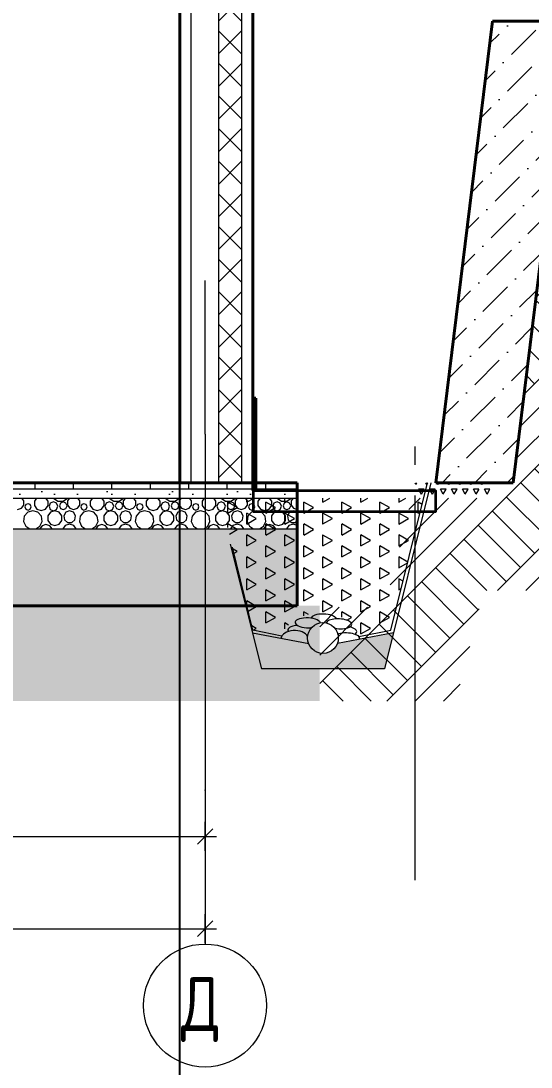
# Model space of a CAD drawing. Header units: millimetres. Extents: x 38742 to 206544, y -3832 to 13261.
# Drawn here: x 70658 to 73977, y -3800 to 3003 of the extents above; entities that cross this region are included whole.
import ezdxf
from ezdxf.enums import TextEntityAlignment as Align

# ---------------------------------------------------------------- set-up
doc = ezdxf.new("R2010")
doc.units = ezdxf.units.MM
doc.header["$MEASUREMENT"] = 0
doc.linetypes.add('Double Dashed copy', pattern=[3020, 2500, -200, 120, -200])
doc.linetypes.add('Штрихштриховая', pattern=[10936.110735, 5291.666508, -2116.666555, 1411.111116, -2116.666555])
for name, color, linetype in [('оси', 7, 'Continuous'), ('перекрытие', 7, 'Continuous'), ('подп стены Инжзащита', 7, 'Continuous'), ('размеры внутр', 7, 'Continuous'), ('стены наруж', 7, 'Continuous'), ('стены02', 7, 'Continuous')]:
    doc.layers.add(name, color=color, linetype=linetype)
for name, color, linetype, lineweight in [('оси_Ном._пера__96', 7, 'Continuous', 13), ('оси_Ном._пера__97', 7, 'Continuous', 20), ('перекрытие_Ном._пера__94', 252, 'Continuous', 13), ('перекрытие_Ном._пера__97', 7, 'Continuous', 20), ('перекрытие_Ном._пера__99', 7, 'Continuous', 40), ('подп стены Инжзащита_Ном._пера__96', 7, 'Continuous', 13), ('подп стены Инжзащита_Ном._пера__97', 7, 'Continuous', 20), ('подп стены Инжзащита_Ном._пера__99', 7, 'Continuous', 40), ('размеры внутр_Ном._пера__51', 98, 'Continuous', 50), ('размеры внутр_Ном._пера__96', 7, 'Continuous', 13), ('стены наруж_Ном._пера__96', 7, 'Continuous', 13), ('стены наруж_Ном._пера__99', 7, 'Continuous', 40), ('стены02_Ном._пера__91', 255, 'Continuous', 13), ('стены02_Ном._пера__99', 7, 'Continuous', 40), ('штриховка_Ном._пера__98', 7, 'Continuous', 35)]:
    doc.layers.add(name, color=color, linetype=linetype, lineweight=lineweight)
doc.styles.add('СГЕНЕРИР_СТИЛЬ_1', font='gost_2_304-81_type.ttf')
doc.dimstyles.new('СГЕНЕРИР_СТИЛЬ__1', dxfattribs={"dimtxt": 270.000005, "dimasz": 95, "dimexe": 0.18, "dimexo": 0, "dimgap": 0.09, "dimtad": 1, "dimtih": 1, "dimtoh": 1, "dimdec": 0, "dimzin": 0, "dimdsep": 46, "dimtxsty": 'СГЕНЕРИР_СТИЛЬ_1', "dimblk": 'ARROWHEAD_6', "dimblk1": 'ARROWHEAD_6', "dimblk2": 'ARROWHEAD_6', "dimcen": 0.09, "dimclrd": 7, "dimclre": 7, "dimclrt": 98, "dimadec": 0, "dimazin": 0, "dimtfac": 1, "dimtdec": 4, "dimtmove": 0, "dimatfit": 3, "dimfxl": 1, "dimtolj": 1, "dimtzin": 0, "dimarcsym": 0})
doc.dimstyles.new('СГЕНЕРИР_СТИЛЬ__2', dxfattribs={"dimtxt": 250, "dimasz": 142.5, "dimexe": 0.18, "dimexo": 200, "dimgap": 0.09, "dimtad": 1, "dimdec": 0, "dimzin": 0, "dimdsep": 46, "dimtxsty": 'СГЕНЕРИР_СТИЛЬ_1', "dimblk": 'ARROWHEAD_6', "dimblk1": 'ARROWHEAD_6', "dimblk2": 'ARROWHEAD_6', "dimcen": 0.09, "dimclrd": 7, "dimclre": 7, "dimclrt": 7, "dimadec": 0, "dimazin": 0, "dimtfac": 1, "dimtdec": 4, "dimtmove": 0, "dimatfit": 3, "dimfxl": 1, "dimtolj": 1, "dimtzin": 0, "dimarcsym": 0})
pattern_1 = [(45, (0, 0), (-275.7716, 275.7716), []), (45, (-91.9, 91.9), (-551.543, 551.543), []), (45, (-183.85, 183.85), (-551.543, 551.543), []), (135, (-275.77, 275.77), (91.92388, 91.92388), [390, -390])]
pattern_2 = [(90, (815641.12, 218544.26), (123.73335, 71.4375), [71.4375, -71.4375]), (30, (815641.12, 218544.26), (-123.733365, 71.437474), [71.4375, -71.4375]), (150, (815702.98, 218579.98), (-1.5e-05, 142.874974), [71.4375, -71.4375])]

# ---------------------------------------------------------------- blocks, each defined once
blk = doc.blocks.new('Элемент разреза_7_2')
at = {"layer": 'стены наруж_Ном._пера__96', "linetype": 'Continuous'}
h = blk.add_hatch(dxfattribs=at)
h.set_pattern_fill('УТЕПЛИТ_МЕЛКИЙ_0002', color=256, style=0, pattern_type=2)
h.set_pattern_definition([(45, (0, 0), (-106.06602, 106.06602), []), (135, (0, 0), (106.06602, 106.06602), [])])
h.paths.add_polyline_path([(72095.7, 4950), (71945.7, 4950), (71945.7, 0), (72095.7, 0)])
for p, q in [((71765.7, 0), (71765.7, 4950)), ((71765.7, 0), (71765.7, 4950)), ((71945.7, 0), (71945.7, 4950)), ((71945.7, 0), (71945.7, 4950)), ((72095.7, 0), (72095.7, 4950)), ((72095.7, 0), (72095.7, 4950))]:
    blk.add_line(p, q, dxfattribs=at)
at = {"layer": 'стены наруж_Ном._пера__99', "linetype": 'Continuous'}
for p, q in [((71690.7, 0), (71690.7, 4950)), ((71945.7, 4950), (72095.7, 4950)), ((72115.7, 4950), (72145.7, 4950)), ((72145.7, 4950), (72165.7, 4950)), ((72165.7, 0), (72165.7, 4950)), ((71819.2, 4773.1), (71819.2, 4780)), ((71819.2, 4780), (71892.2, 4780)), ((71819.2, 4773.1), (71846.3, 4773.1)), ((71851.3, 4771), (71846.3, 4773.1)), ((71853.3, 4766.1), (71851.3, 4771)), ((71853.3, 4653.9), (71853.3, 4766.1)), ((71858, 4766.1), (71860.1, 4771)), ((71858, 4653.9), (71858, 4766.1)), ((71860.1, 4771), (71865, 4773.1)), ((71865, 4773.1), (71892.2, 4773.1)), ((71892.2, 4773.1), (71892.2, 4780)), ((71819.2, 4640), (71819.2, 4646.9)), ((71819.2, 4646.9), (71846.3, 4646.9)), ((71819.2, 4640), (71892.2, 4640)), ((71846.3, 4646.9), (71851.3, 4649)), ((71851.3, 4649), (71853.3, 4653.9)), ((71860.1, 4649), (71858, 4653.9)), ((71865, 4646.9), (71860.1, 4649)), ((71865, 4646.9), (71892.2, 4646.9)), ((71892.2, 4640), (71892.2, 4646.9)), ((71690.7, 0), (71715.7, 0)), ((71715.7, 0), (71765.7, 0)), ((71765.7, 0), (71945.7, 0)), ((71945.7, 0), (72095.7, 0)), ((72095.7, 0), (72145.7, 0)), ((72145.7, 0), (72165.7, 0))]:
    blk.add_line(p, q, dxfattribs=at)
blk = doc.blocks.new('Элемент разреза_14_2')
at = {"layer": 'подп стены Инжзащита_Ном._пера__96', "linetype": 'Continuous'}
h = blk.add_hatch(dxfattribs=at)
h.set_pattern_fill('Ж_Б_2_0002', color=256, style=0, pattern_type=2)
h.set_pattern_definition([(45, (0, 0), (-212.132, 212.132), [225, -75, 0, -75]), (45, (26.52, 238.65), (-212.132, 212.132), [225, -75, 0, -75])])
h.paths.add_polyline_path([(73860.1, 0), (74228.5, 3000), (73724.7, 3000), (73356.4, 0)])
at = {"layer": 'подп стены Инжзащита_Ном._пера__99', "linetype": 'Continuous'}
for p, q in [((73356.4, 0), (73724.7, 3000)), ((73724.7, 3000), (74027.5, 3000)), ((73860.1, 0), (74228.5, 3000)), ((73356.4, 0), (73860.1, 0))]:
    blk.add_line(p, q, dxfattribs=at)
blk = doc.blocks.new('Элемент разреза_22_2')
at = {"layer": 'стены02_Ном._пера__91', "linetype": 'Continuous'}
blk.add_hatch(color=256, dxfattribs=at).paths.add_polyline_path([(72165.7, 550), (72165.7, -50), (72185.7, -50), (72185.7, 550)])
at = {"layer": 'стены02_Ном._пера__99', "linetype": 'Continuous'}
for p, q in [((72165.7, -50), (72165.7, 550)), ((72165.7, 550), (72185.7, 550)), ((72185.7, -50), (72185.7, 550)), ((72165.7, -50), (72185.7, -50))]:
    blk.add_line(p, q, dxfattribs=at)
blk = doc.blocks.new('Стандартный маркер сетки[3]_2', base_point=(71855.7, 1314.5))
at = {"layer": 'оси_Ном._пера__96', "linetype": 'Штрихштриховая'}
for p, q in [((71855.7, 314.5), (71855.7, 1314.5)), ((71855.7, 314.5), (71855.7, -2000)), ((71855.7, -2000), (71855.7, -3000))]:
    blk.add_line(p, q, dxfattribs=at)
blk.add_point((71855.7, -2000), dxfattribs=at)
blk.add_point((71855.7, -2000), dxfattribs=at)
at = {"layer": 'оси_Ном._пера__97', "linetype": 'Continuous'}
blk.add_circle((71855.7, -3400), 400, dxfattribs=at)
at = {"layer": 'оси_Ном._пера__96', "style": 'СГЕНЕРИР_СТИЛЬ_1'}
blk.add_attdef('AC_MarkerText_1', text='', height=350, rotation=360, dxfattribs=at).set_placement((71699.5, -3669.7), align=Align.BOTTOM_LEFT)
blk = doc.blocks.new('*D83')
at = {"layer": 'размеры внутр_Ном._пера__96', "linetype": 'Continuous', "transparency": 16777216}
for p, q in [((65455.7, -2393.8), (65455.7, -2206.2)), ((71855.7, -2393.8), (71855.7, -2206.2)), ((65505.7, -2250), (65405.7, -2350)), ((65455.7, -2300), (71855.7, -2300)), ((71805.7, -2350), (71905.7, -2250)), ((71855.7, -2300), (71930.7, -2300))]:
    blk.add_line(p, q, dxfattribs=at)
at = {"layer": 'размеры внутр_Ном._пера__51', "transparency": 16777216, "insert": (68185.7, -2246), "char_height": 270, "attachment_point": 7, "style": 'СГЕНЕРИР_СТИЛЬ_1'}
blk.add_mtext('{6\xa0400}', dxfattribs=at)
blk = doc.blocks.new('ARROWHEAD_6')
at = {"color": 0, "linetype": 'Continuous', "lineweight": 0}
for p, q in [((-0.5, -0.5), (0.5, 0.5)), ((0, 0), (-1, 0))]:
    blk.add_line(p, q, dxfattribs=at)
blk = doc.blocks.new('*D84')
at = {"layer": 'размеры внутр_Ном._пера__96', "linetype": 'Continuous', "transparency": 16777216}
for p, q in [((63505.7, -2850), (63405.7, -2950)), ((63455.7, -2993.8), (63455.7, -2806.2)), ((71805.7, -2950), (71905.7, -2850)), ((71855.7, -2993.8), (71855.7, -2806.2)), ((63380.7, -2900), (63455.7, -2900)), ((63455.7, -2900), (71855.7, -2900)), ((71855.7, -2900), (71930.7, -2900))]:
    blk.add_line(p, q, dxfattribs=at)
at = {"layer": 'размеры внутр_Ном._пера__51', "transparency": 16777216, "insert": (67172.6, -2846), "char_height": 270, "attachment_point": 7, "style": 'СГЕНЕРИР_СТИЛЬ_1'}
blk.add_mtext('{8\xa0400}', dxfattribs=at)
blk = doc.blocks.new('*X86')
at = {"layer": 'перекрытие_Ном._пера__94', "linetype": 'Continuous'}
for p, q in [((70677.3, -119), (70663.5, -100)), ((70677.3, -145.3), (70677.3, -119)), ((70759.6, -100), (70745.3, -119.7)), ((70745.3, -119.7), (70745.3, -148.9)), ((70835.3, -119.7), (70821, -100)), ((70835.3, -148.9), (70835.3, -119.7)), ((70849.1, -133.2), (70840.7, -153.4)), ((70869.3, -124.8), (70849.1, -133.2)), ((70868.6, -100), (70869.2, -101.3)), ((70869.2, -101.3), (70898.2, -119.9)), ((70889.5, -133.2), (70869.3, -124.8)), ((70897.9, -153.4), (70889.5, -133.2)), ((70898.2, -119.9), (70932.7, -119.9)), ((70915.4, -132.1), (70908.1, -149.9)), ((70933.2, -124.8), (70915.4, -132.1)), ((70932.7, -119.9), (70961.7, -101.3)), ((70950.9, -132.1), (70933.2, -124.8)), ((70958.2, -149.9), (70950.9, -132.1)), ((70973.8, -100), (70960.1, -119)), ((70960.1, -119), (70960.1, -145.3)), ((70961.7, -101.3), (70962.3, -100)), ((71041, -119), (71027.2, -100)), ((71041, -145.3), (71041, -119)), ((71123.3, -100), (71109, -119.7)), ((71109, -119.7), (71109, -148.9)), ((71199, -119.7), (71184.7, -100)), ((71199, -148.9), (71199, -119.7)), ((71212.8, -133.2), (71204.4, -153.4)), ((71233, -124.8), (71212.8, -133.2)), ((71232.3, -100), (71232.9, -101.3)), ((71232.9, -101.3), (71261.9, -119.9)), ((71253.2, -133.2), (71233, -124.8)), ((71261.6, -153.4), (71253.2, -133.2)), ((71261.9, -119.9), (71296.4, -119.9)), ((71279.1, -132.1), (71271.8, -149.9)), ((71296.9, -124.8), (71279.1, -132.1)), ((71296.4, -119.9), (71325.4, -101.3)), ((71314.6, -132.1), (71296.9, -124.8)), ((71321.9, -149.9), (71314.6, -132.1)), ((71337.6, -100), (71323.8, -119)), ((71323.8, -119), (71323.8, -145.3)), ((71325.4, -101.3), (71326, -100)), ((71404.7, -119), (71390.9, -100)), ((71404.7, -145.3), (71404.7, -119)), ((71487, -100), (71472.7, -119.7)), ((71472.7, -119.7), (71472.7, -148.9)), ((71562.7, -119.7), (71548.4, -100)), ((71562.7, -148.9), (71562.7, -119.7)), ((71576.5, -133.2), (71568.2, -153.4)), ((71596.7, -124.8), (71576.5, -133.2)), ((71596, -100), (71596.6, -101.3)), ((71596.6, -101.3), (71625.6, -119.9)), ((71617, -133.2), (71596.7, -124.8)), ((71625.3, -153.4), (71617, -133.2)), ((71625.6, -119.9), (71660.1, -119.9)), ((71642.8, -132.1), (71635.5, -149.9)), ((71660.6, -124.8), (71642.8, -132.1)), ((71660.1, -119.9), (71689.1, -101.3)), ((71678.3, -132.1), (71660.6, -124.8)), ((71685.6, -149.9), (71678.3, -132.1)), ((71701.3, -100), (71687.5, -119)), ((71687.5, -119), (71687.5, -145.3)), ((71689.1, -101.3), (71689.7, -100)), ((71768.4, -119), (71754.6, -100)), ((71768.4, -145.3), (71768.4, -119)), ((71850.7, -100), (71836.4, -119.7)), ((71836.4, -119.7), (71836.4, -148.9)), ((71926.4, -119.7), (71912.1, -100)), ((71926.4, -148.9), (71926.4, -119.7)), ((71940.2, -133.2), (71931.9, -153.4)), ((71960.4, -124.8), (71940.2, -133.2)), ((71959.7, -100), (71960.3, -101.3)), ((71960.3, -101.3), (71989.3, -119.9)), ((71980.7, -133.2), (71960.4, -124.8)), ((71989, -153.4), (71980.7, -133.2)), ((71989.3, -119.9), (72023.8, -119.9)), ((72006.5, -132.1), (71999.2, -149.9)), ((72024.3, -124.8), (72006.5, -132.1)), ((72023.8, -119.9), (72052.8, -101.3)), ((72042, -132.1), (72024.3, -124.8)), ((72049.3, -149.9), (72042, -132.1)), ((72065, -100), (72051.2, -119)), ((72051.2, -119), (72051.2, -145.3)), ((72052.8, -101.3), (72053.4, -100)), ((72132.1, -119), (72118.3, -100)), ((72132.1, -145.3), (72132.1, -119)), ((72214.4, -100), (72200.1, -119.7)), ((72200.1, -119.7), (72200.1, -148.9)), ((72290.1, -119.7), (72275.8, -100)), ((72290.1, -148.9), (72290.1, -119.7)), ((72303.9, -133.2), (72295.6, -153.4)), ((72324.2, -124.8), (72303.9, -133.2)), ((72323.4, -100), (72324, -101.3)), ((72324, -101.3), (72353, -119.9)), ((72344.4, -133.2), (72324.2, -124.8)), ((72352.7, -153.4), (72344.4, -133.2)), ((72353, -119.9), (72387.5, -119.9)), ((72370.3, -132.1), (72362.9, -149.9)), ((72388, -124.8), (72370.3, -132.1)), ((72387.5, -119.9), (72416.5, -101.3)), ((72405.7, -132.1), (72388, -124.8)), ((72413.1, -149.9), (72405.7, -132.1)), ((72428.7, -100), (72414.9, -119)), ((72414.9, -119), (72414.9, -145.3)), ((72416.5, -101.3), (72417.1, -100)), ((70636.8, -174.7), (70661.8, -166.6)), ((70661.8, -166.6), (70677.3, -145.3)), ((70702.3, -191.7), (70679.7, -217.8)), ((70689.6, -142.9), (70683.5, -157.6)), ((70683.5, -157.6), (70689.6, -172.2)), ((70704.2, -136.9), (70689.6, -142.9)), ((70689.6, -172.2), (70704.2, -178.2)), ((70735.4, -182), (70702.3, -191.7)), ((70718.8, -142.9), (70704.2, -136.9)), ((70704.2, -178.2), (70718.8, -172.2)), ((70724.9, -157.6), (70718.8, -142.9)), ((70718.8, -172.2), (70724.9, -157.6)), ((70768.5, -191.7), (70735.4, -182)), ((70745.3, -148.9), (70762.5, -172.6)), ((70762.5, -172.6), (70790.3, -181.6)), ((70791.1, -217.8), (70768.5, -191.7)), ((70790.3, -181.6), (70818.1, -172.6)), ((70818.1, -172.6), (70835.3, -148.9)), ((70850.9, -192.2), (70833.6, -216)), ((70840.7, -153.4), (70849.1, -173.6)), ((70849.1, -173.6), (70869.3, -182)), ((70879, -183), (70850.9, -192.2)), ((70869.3, -182), (70889.5, -173.6)), ((70907, -192.2), (70879, -183)), ((70889.5, -173.6), (70897.9, -153.4)), ((70924.4, -216), (70907, -192.2)), ((70908.1, -149.9), (70915.4, -167.6)), ((70915.4, -167.6), (70933.2, -174.9)), ((70933.2, -174.9), (70950.9, -167.6)), ((70950.4, -192.6), (70937.2, -215.3)), ((70975, -183.6), (70950.4, -192.6)), ((70950.9, -167.6), (70958.2, -149.9)), ((70960.1, -145.3), (70975.5, -166.6)), ((70999.7, -192.6), (70975, -183.6)), ((70975.5, -166.6), (71000.5, -174.7)), ((71012.8, -215.3), (70999.7, -192.6)), ((71000.5, -174.7), (71025.5, -166.6)), ((71025.5, -166.6), (71041, -145.3)), ((71066, -191.7), (71043.4, -217.8)), ((71053.3, -142.9), (71047.2, -157.6)), ((71047.2, -157.6), (71053.3, -172.2)), ((71067.9, -136.9), (71053.3, -142.9)), ((71053.3, -172.2), (71067.9, -178.2)), ((71099.1, -182), (71066, -191.7)), ((71082.5, -142.9), (71067.9, -136.9)), ((71067.9, -178.2), (71082.5, -172.2)), ((71088.6, -157.6), (71082.5, -142.9)), ((71082.5, -172.2), (71088.6, -157.6)), ((71132.2, -191.7), (71099.1, -182)), ((71109, -148.9), (71126.2, -172.6)), ((71126.2, -172.6), (71154, -181.6)), ((71154.8, -217.8), (71132.2, -191.7)), ((71154, -181.6), (71181.8, -172.6)), ((71181.8, -172.6), (71199, -148.9)), ((71214.7, -192.2), (71197.3, -216)), ((71204.4, -153.4), (71212.8, -173.6)), ((71212.8, -173.6), (71233, -182)), ((71242.7, -183), (71214.7, -192.2)), ((71233, -182), (71253.2, -173.6)), ((71270.7, -192.2), (71242.7, -183)), ((71253.2, -173.6), (71261.6, -153.4)), ((71288.1, -216), (71270.7, -192.2)), ((71271.8, -149.9), (71279.1, -167.6)), ((71279.1, -167.6), (71296.9, -174.9)), ((71296.9, -174.9), (71314.6, -167.6)), ((71314.1, -192.6), (71301, -215.3)), ((71338.7, -183.6), (71314.1, -192.6)), ((71314.6, -167.6), (71321.9, -149.9)), ((71323.8, -145.3), (71339.2, -166.6)), ((71363.4, -192.6), (71338.7, -183.6)), ((71339.2, -166.6), (71364.2, -174.7)), ((71376.5, -215.3), (71363.4, -192.6)), ((71364.2, -174.7), (71389.2, -166.6)), ((71389.2, -166.6), (71404.7, -145.3)), ((71429.7, -191.7), (71407.2, -217.8)), ((71417, -142.9), (71410.9, -157.6)), ((71410.9, -157.6), (71417, -172.2)), ((71431.6, -136.9), (71417, -142.9)), ((71417, -172.2), (71431.6, -178.2)), ((71462.8, -182), (71429.7, -191.7)), ((71446.2, -142.9), (71431.6, -136.9)), ((71431.6, -178.2), (71446.2, -172.2)), ((71452.3, -157.6), (71446.2, -142.9)), ((71446.2, -172.2), (71452.3, -157.6)), ((71495.9, -191.7), (71462.8, -182)), ((71472.7, -148.9), (71489.9, -172.6)), ((71489.9, -172.6), (71517.7, -181.6)), ((71518.5, -217.8), (71495.9, -191.7)), ((71517.7, -181.6), (71545.5, -172.6)), ((71545.5, -172.6), (71562.7, -148.9)), ((71578.4, -192.2), (71561, -216)), ((71568.2, -153.4), (71576.5, -173.6)), ((71576.5, -173.6), (71596.7, -182)), ((71606.4, -183), (71578.4, -192.2)), ((71596.7, -182), (71617, -173.6)), ((71634.4, -192.2), (71606.4, -183)), ((71617, -173.6), (71625.3, -153.4)), ((71651.8, -216), (71634.4, -192.2)), ((71635.5, -149.9), (71642.8, -167.6)), ((71642.8, -167.6), (71660.6, -174.9)), ((71660.6, -174.9), (71678.3, -167.6)), ((71677.8, -192.6), (71664.7, -215.3)), ((71702.4, -183.6), (71677.8, -192.6)), ((71678.3, -167.6), (71685.6, -149.9)), ((71687.5, -145.3), (71702.9, -166.6)), ((71727.1, -192.6), (71702.4, -183.6)), ((71702.9, -166.6), (71727.9, -174.7)), ((71740.2, -215.3), (71727.1, -192.6)), ((71727.9, -174.7), (71753, -166.6)), ((71753, -166.6), (71768.4, -145.3)), ((71793.5, -191.7), (71770.9, -217.8)), ((71780.7, -142.9), (71774.6, -157.6)), ((71774.6, -157.6), (71780.7, -172.2)), ((71795.3, -136.9), (71780.7, -142.9)), ((71780.7, -172.2), (71795.3, -178.2)), ((71826.5, -182), (71793.5, -191.7)), ((71809.9, -142.9), (71795.3, -136.9)), ((71795.3, -178.2), (71809.9, -172.2)), ((71816, -157.6), (71809.9, -142.9)), ((71809.9, -172.2), (71816, -157.6)), ((71859.6, -191.7), (71826.5, -182)), ((71836.4, -148.9), (71853.6, -172.6)), ((71853.6, -172.6), (71881.4, -181.6)), ((71882.2, -217.8), (71859.6, -191.7)), ((71881.4, -181.6), (71909.2, -172.6)), ((71909.2, -172.6), (71926.4, -148.9)), ((71942.1, -192.2), (71924.7, -216)), ((71931.9, -153.4), (71940.2, -173.6)), ((71940.2, -173.6), (71960.4, -182)), ((71970.1, -183), (71942.1, -192.2)), ((71960.4, -182), (71980.7, -173.6)), ((71998.2, -192.2), (71970.1, -183)), ((71980.7, -173.6), (71989, -153.4)), ((72015.5, -216), (71998.2, -192.2)), ((71999.2, -149.9), (72006.5, -167.6)), ((72006.5, -167.6), (72024.3, -174.9)), ((72024.3, -174.9), (72042, -167.6)), ((72041.5, -192.6), (72028.4, -215.3)), ((72066.1, -183.6), (72041.5, -192.6)), ((72042, -167.6), (72049.3, -149.9)), ((72051.2, -145.3), (72066.6, -166.6)), ((72090.8, -192.6), (72066.1, -183.6)), ((72066.6, -166.6), (72091.6, -174.7)), ((72103.9, -215.3), (72090.8, -192.6)), ((72091.6, -174.7), (72116.7, -166.6)), ((72116.7, -166.6), (72132.1, -145.3)), ((72157.2, -191.7), (72134.6, -217.8)), ((72144.4, -142.9), (72138.3, -157.6)), ((72138.3, -157.6), (72144.4, -172.2)), ((72159, -136.9), (72144.4, -142.9)), ((72144.4, -172.2), (72159, -178.2)), ((72190.3, -182), (72157.2, -191.7)), ((72173.6, -142.9), (72159, -136.9)), ((72159, -178.2), (72173.6, -172.2)), ((72179.7, -157.6), (72173.6, -142.9)), ((72173.6, -172.2), (72179.7, -157.6)), ((72223.3, -191.7), (72190.3, -182)), ((72200.1, -148.9), (72217.3, -172.6)), ((72217.3, -172.6), (72245.1, -181.6)), ((72245.9, -217.8), (72223.3, -191.7)), ((72245.1, -181.6), (72272.9, -172.6)), ((72272.9, -172.6), (72290.1, -148.9)), ((72305.8, -192.2), (72288.4, -216)), ((72295.6, -153.4), (72303.9, -173.6)), ((72303.9, -173.6), (72324.2, -182)), ((72333.8, -183), (72305.8, -192.2)), ((72324.2, -182), (72344.4, -173.6)), ((72361.9, -192.2), (72333.8, -183)), ((72344.4, -173.6), (72352.7, -153.4)), ((72379.2, -216), (72361.9, -192.2)), ((72362.9, -149.9), (72370.3, -167.6)), ((72370.3, -167.6), (72388, -174.9)), ((72388, -174.9), (72405.7, -167.6)), ((72405.2, -192.6), (72392.1, -215.3)), ((72429.9, -183.6), (72405.2, -192.6)), ((72405.7, -167.6), (72413.1, -149.9)), ((72414.9, -145.3), (72430.3, -166.6)), ((72454.5, -192.6), (72429.9, -183.6)), ((72430.3, -166.6), (72455.4, -174.7)), ((72455.7, -194.5), (72454.5, -192.6)), ((72455.4, -174.7), (72455.7, -174.6)), ((70679.7, -217.8), (70674.8, -251.9)), ((70674.8, -251.9), (70689.2, -283.3)), ((70781.7, -283.3), (70796, -251.9)), ((70796, -251.9), (70791.1, -217.8)), ((70820.5, -271.6), (70795.5, -279.7)), ((70845.5, -279.7), (70820.5, -271.6)), ((70833.6, -216), (70833.6, -245.5)), ((70833.6, -245.5), (70850.9, -269.3)), ((70850.9, -269.3), (70879, -278.5)), ((70879, -278.5), (70907, -269.3)), ((70907, -269.3), (70924.4, -245.5)), ((70924.4, -245.5), (70924.4, -216)), ((70937.2, -215.3), (70941.8, -241.1)), ((70941.8, -241.1), (70961.9, -258)), ((70974, -269), (70946.2, -278)), ((70961.9, -258), (70988.1, -258)), ((71001.8, -278), (70974, -269)), ((70988.1, -258), (71008.2, -241.1)), ((71008.2, -241.1), (71012.8, -215.3)), ((71043.4, -217.8), (71038.5, -251.9)), ((71038.5, -251.9), (71052.9, -283.3)), ((71145.4, -283.3), (71159.7, -251.9)), ((71159.7, -251.9), (71154.8, -217.8)), ((71184.2, -271.6), (71159.2, -279.7)), ((71209.2, -279.7), (71184.2, -271.6)), ((71197.3, -216), (71197.3, -245.5)), ((71197.3, -245.5), (71214.7, -269.3)), ((71214.7, -269.3), (71242.7, -278.5)), ((71242.7, -278.5), (71270.7, -269.3)), ((71270.7, -269.3), (71288.1, -245.5)), ((71288.1, -245.5), (71288.1, -216)), ((71301, -215.3), (71305.5, -241.1)), ((71305.5, -241.1), (71325.6, -258)), ((71337.7, -269), (71309.9, -278)), ((71325.6, -258), (71351.8, -258)), ((71365.5, -278), (71337.7, -269)), ((71351.8, -258), (71371.9, -241.1)), ((71371.9, -241.1), (71376.5, -215.3)), ((71407.2, -217.8), (71402.2, -251.9)), ((71402.2, -251.9), (71416.6, -283.3)), ((71509.1, -283.3), (71523.4, -251.9)), ((71523.4, -251.9), (71518.5, -217.8)), ((71547.9, -271.6), (71522.9, -279.7)), ((71573, -279.7), (71547.9, -271.6)), ((71561, -216), (71561, -245.5)), ((71561, -245.5), (71578.4, -269.3)), ((71578.4, -269.3), (71606.4, -278.5)), ((71606.4, -278.5), (71634.4, -269.3)), ((71634.4, -269.3), (71651.8, -245.5)), ((71651.8, -245.5), (71651.8, -216)), ((71664.7, -215.3), (71669.2, -241.1)), ((71669.2, -241.1), (71689.3, -258)), ((71701.4, -269), (71673.6, -278)), ((71689.3, -258), (71715.6, -258)), ((71729.2, -278), (71701.4, -269)), ((71715.6, -258), (71735.7, -241.1)), ((71735.7, -241.1), (71740.2, -215.3)), ((71770.9, -217.8), (71766, -251.9)), ((71766, -251.9), (71780.3, -283.3)), ((71872.8, -283.3), (71887.1, -251.9)), ((71887.1, -251.9), (71882.2, -217.8)), ((71911.6, -271.6), (71886.6, -279.7)), ((71936.7, -279.7), (71911.6, -271.6)), ((71924.7, -216), (71924.7, -245.5)), ((71924.7, -245.5), (71942.1, -269.3)), ((71942.1, -269.3), (71970.1, -278.5)), ((71970.1, -278.5), (71998.2, -269.3)), ((71998.2, -269.3), (72015.5, -245.5)), ((72015.5, -245.5), (72015.5, -216)), ((72028.4, -215.3), (72032.9, -241.1)), ((72032.9, -241.1), (72053, -258)), ((72065.1, -269), (72037.3, -278)), ((72053, -258), (72079.3, -258)), ((72092.9, -278), (72065.1, -269)), ((72079.3, -258), (72099.4, -241.1)), ((72099.4, -241.1), (72103.9, -215.3)), ((72134.6, -217.8), (72129.7, -251.9)), ((72129.7, -251.9), (72144, -283.3)), ((72236.5, -283.3), (72250.8, -251.9)), ((72250.8, -251.9), (72245.9, -217.8)), ((72275.4, -271.6), (72250.3, -279.7)), ((72300.4, -279.7), (72275.4, -271.6)), ((72288.4, -216), (72288.4, -245.5)), ((72288.4, -245.5), (72305.8, -269.3)), ((72305.8, -269.3), (72333.8, -278.5)), ((72333.8, -278.5), (72361.9, -269.3)), ((72361.9, -269.3), (72379.2, -245.5)), ((72379.2, -245.5), (72379.2, -216)), ((72392.1, -215.3), (72396.6, -241.1)), ((72396.6, -241.1), (72416.7, -258)), ((72428.8, -269), (72401, -278)), ((72416.7, -258), (72443, -258)), ((72455.7, -277.7), (72428.8, -269)), ((72443, -258), (72455.7, -247.3)), ((70689.2, -283.3), (70715.2, -300)), ((70755.7, -300), (70781.7, -283.3)), ((70795.5, -279.7), (70780.8, -300)), ((70860.3, -300), (70845.5, -279.7)), ((70946.2, -278), (70930.2, -300)), ((71017.8, -300), (71001.8, -278)), ((71052.9, -283.3), (71078.9, -300)), ((71119.4, -300), (71145.4, -283.3)), ((71159.2, -279.7), (71144.5, -300)), ((71224, -300), (71209.2, -279.7)), ((71309.9, -278), (71293.9, -300)), ((71381.5, -300), (71365.5, -278)), ((71416.6, -283.3), (71442.6, -300)), ((71483.1, -300), (71509.1, -283.3)), ((71522.9, -279.7), (71508.2, -300)), ((71587.7, -300), (71573, -279.7)), ((71673.6, -278), (71657.6, -300)), ((71745.2, -300), (71729.2, -278)), ((71780.3, -283.3), (71806.3, -300)), ((71846.8, -300), (71872.8, -283.3)), ((71886.6, -279.7), (71871.9, -300)), ((71951.4, -300), (71936.7, -279.7)), ((72037.3, -278), (72021.4, -300)), ((72108.9, -300), (72092.9, -278)), ((72144, -283.3), (72170, -300)), ((72210.5, -300), (72236.5, -283.3)), ((72250.3, -279.7), (72235.6, -300)), ((72315.1, -300), (72300.4, -279.7)), ((72401, -278), (72385.1, -300))]:
    blk.add_line(p, q, dxfattribs=at)
blk = doc.blocks.new('Элемент разреза_62_2')
at = {"layer": 'перекрытие_Ном._пера__94', "linetype": 'Continuous'}
h = blk.add_hatch(dxfattribs=at)
h.set_pattern_fill('СЕТКА_25X25_0002', color=256, style=0, pattern_type=2)
h.set_pattern_definition([(0, (0, 0), (0, 250), []), (90, (0, 0), (-250, 0), [])])
h.paths.add_polyline_path([(72455.7, -40), (72455.7, 0), (62855.7, 0), (62855.7, -40)])
h = blk.add_hatch(dxfattribs=at)
h.set_pattern_fill('БЕТОН_ЛЕГКИЙ_0002', color=256, style=0, pattern_type=2)
h.set_pattern_definition([(0, (0, 0), (0, 779.423), [48.75, -401.25]), (0, (225, 389.7), (0, 779.423), [48.75, -401.25]), (60, (0, 0), (-675, 389.7114), [48.75, -401.25]), (60, (450, 0), (-675, 389.7114), [48.75, -401.25]), (120, (48.75, 0), (675, 389.7114), [48.75, -401.25]), (120, (498.75, 0), (675, 389.7114), [48.75, -401.25]), (0, (0, 75), (0, 150), [0, -150, 0, -225]), (45, (75, 75), (-106.06602, 106.06602), [0, -112.5, 0, -187.5])])
h.paths.add_polyline_path([(72455.7, -100), (72455.7, -40), (62855.7, -40), (62855.7, -100)])
blk.add_hatch(color=256, dxfattribs=at).paths.add_polyline_path([(62855.7, -800), (72455.7, -800), (72455.7, -300), (62855.7, -300)])
at = {"layer": 'перекрытие_Ном._пера__97', "linetype": 'Continuous'}
for p, q in [((62855.7, -40), (72455.7, -40)), ((62855.7, -40), (72455.7, -40)), ((62855.7, -100), (72455.7, -100)), ((62855.7, -100), (72455.7, -100)), ((62855.7, -300), (72455.7, -300)), ((62855.7, -300), (72455.7, -300))]:
    blk.add_line(p, q, dxfattribs=at)
at = {"layer": 'перекрытие_Ном._пера__99', "linetype": 'Continuous'}
for p, q in [((62855.7, 0), (72455.7, 0)), ((72455.7, -40), (72455.7, 0)), ((72455.7, -100), (72455.7, -40)), ((72455.7, -300), (72455.7, -100)), ((72455.7, -800), (72455.7, -300)), ((62855.7, -800), (72455.7, -800))]:
    blk.add_line(p, q, dxfattribs=at)
at = {"layer": 'перекрытие'}
blk.add_blockref('*X86', (0, 0), dxfattribs=at)
blk = doc.blocks.new('*D91')
at = {"layer": 'подп стены Инжзащита_Ном._пера__96', "linetype": 'Continuous', "transparency": 16777216}
for p, q in [((66981.3, 4500), (66640.7, 4500)), ((66781.3, 0), (66781.3, 4500)), ((66981.3, 0), (66640.7, 0))]:
    blk.add_line(p, q, dxfattribs=at)
at = {"layer": 'подп стены Инжзащита_Ном._пера__97', "linetype": 'Continuous', "transparency": 16777216}
for p, q in [((66706.3, 4575), (66856.3, 4425)), ((66706.3, 75), (66856.3, -75))]:
    blk.add_line(p, q, dxfattribs=at)
at = {"layer": 'подп стены Инжзащита_Ном._пера__97', "transparency": 16777216, "char_height": 250, "attachment_point": 7, "rotation": 90, "style": 'СГЕНЕРИР_СТИЛЬ_1'}
for s, insert in [('{450}', (66731.3, 3877.1)), ('{4\xa0500}', (66731.3, 1802.7)), ('{300}', (66731.3, 75))]:
    blk.add_mtext(s, dxfattribs=dict(at, insert=insert))

msp = doc.modelspace()

# ---------------------------------------------------------------- hatches: boundary and pattern name
at = {"layer": 'подп стены Инжзащита_Ном._пера__97', "linetype": 'Continuous'}
h = msp.add_hatch(dxfattribs=at)
h.set_pattern_fill('ГРУНТ_0002', color=256, style=0, pattern_type=2)
h.set_pattern_definition(pattern_1)
h.paths.add_polyline_path([(74793, 5500), (75093, 5500), (75306.3, 7529.8), (81151.6, 7529.8), (81151.6, 6929.8), (75923.2, 6929.8), (75667.3, 4880.2), (75423, 4880.2), (75099.5, 2300), (74609.5, 2300), (74322.6, -36.7), (74322.6, -53.3), (74286.8, -256.4), (74199.9, -700), (73668.5, -700), (73488.5, -1419.9), (72601.8, -1419.9), (72601.8, -810), (73022.6, -810), (73200.1, -100), (73722.6, -100), (73722.6, 0), (73858.1, -16.6), (74228.5, 3000), (74530.2, 3000)])
h = msp.add_hatch(dxfattribs=at)
h.set_pattern_fill('TRIANG_0002', color=256, style=0, pattern_type=2)
h.set_pattern_definition([(120, (815641.12, 217944.26), (35.718737, 61.8666824), [35.71875, -35.71875]), (60, (815641.12, 217944.26), (71.437487, 7.4e-06), [35.71875, -35.71875]), (180, (815658.977, 217975.19), (-35.71875, 61.866675), [35.71875, -35.71875])])
h.paths.add_polyline_path([(73722.6, 0), (73722.6, -100), (73222.6, -100), (73222.6, 0)])
h = msp.add_hatch(dxfattribs=at)
h.set_pattern_fill('TRIANG_0002', color=256, style=0, pattern_type=2)
h.set_pattern_definition(pattern_2)
h.paths.add_polyline_path([(71956.6, -100), (72622.6, -100), (72622.6, -843.9), (72564.8, -846.9), (72477, -873.4), (72428.9, -895), (72370.7, -954), (72357.2, -994.5), (72356.8, -995), (72356.5, -995.6), (72356.1, -996.1), (72355.7, -996.7), (72355.4, -997.2), (72355.3, -997.4), (72167.2, -958.1)])
h = msp.add_hatch(dxfattribs=at)
h.set_pattern_fill('TRIANG_0002', color=256, style=0, pattern_type=2)
h.set_pattern_definition(pattern_2)
h.paths.add_polyline_path([(73278.8, -100), (73064.4, -958.1), (72872.7, -996.9), (72806.4, -911), (72805.9, -910.4), (72805.4, -909.8), (72804.9, -909.2), (72804.3, -908.6), (72803.7, -908), (72803.1, -907.4), (72802.5, -906.8), (72801.8, -906.2), (72801.1, -905.7), (72800.4, -905.1), (72799.6, -904.5), (72798.8, -904), (72798, -903.4), (72797.2, -902.8), (72796.3, -902.3), (72795.4, -901.8), (72794.5, -901.2), (72793.6, -900.7), (72792.6, -900.2), (72791.7, -899.7), (72790.7, -899.1), (72789.6, -898.6), (72788.6, -898.1), (72787.5, -897.6), (72786.4, -897.2), (72785.3, -896.7), (72784.2, -896.2), (72783, -895.8), (72781.9, -895.3), (72780.7, -894.9), (72779.5, -894.4), (72778.2, -894), (72716.7, -856.9), (72657.2, -842.1), (72622.6, -843.9), (72622.6, -100)])
h = msp.add_hatch(dxfattribs=at)
h.set_pattern_fill('ГРУНТ_0002', color=256, style=0, pattern_type=2)
h.set_pattern_definition(pattern_1)
h.paths.add_polyline_path([(39484.7, -825.3), (39282.3, -1634.9), (38741.8, -1322.8), (39035.1, -150), (62855.7, -150), (62855.7, -800), (72601.8, -800), (72601.8, -1419.9), (62013.8, -1419.9), (62013.8, -825.3)])
for points in [[(72222.6, -1210), (72164.5, -977.7), (72529.8, -1047.5, 0.305727), (72622.6, -1110.1), (72622.6, -1210)], [(73022.6, -1210), (72622.6, -1210), (72622.6, -1110.1, 0.305727), (72715.3, -1047.5), (73080.6, -977.7)]]:
    msp.add_hatch(color=256, dxfattribs=at).paths.add_polyline_path(points)
h = msp.add_hatch(dxfattribs=at)
h.set_pattern_fill('TRIANG_0002', color=256, style=0, pattern_type=2)
h.set_pattern_definition(pattern_2)
h.paths.add_polyline_path([(72355.3, -997.4), (72349.3, -1013), (72349.4, -1012.4), (72349.5, -1011.8), (72349.6, -1011.2), (72349.8, -1010.6), (72349.9, -1010), (72350.1, -1009.4), (72350.2, -1008.8), (72350.4, -1008.2), (72350.6, -1007.7), (72350.8, -1007.1), (72351, -1006.5), (72351.2, -1005.9), (72351.4, -1005.3), (72351.6, -1004.7), (72351.9, -1004.1), (72352.1, -1003.5), (72352.4, -1003), (72352.6, -1002.4), (72352.9, -1001.8), (72353.2, -1001.2), (72353.5, -1000.6), (72353.8, -1000.1), (72354.1, -999.5), (72354.4, -998.9), (72354.7, -998.4), (72355, -997.8), (72355.3, -997.4)])

# ---------------------------------------------------------------- linework, layer by layer
msp.add_xline((71690.7, 4950), (0, 1))
at = {"layer": 'подп стены Инжзащита_Ном._пера__96', "linetype": 'Double Dashed copy'}
msp.add_line((73222.6, -2584.1), (73222.6, 394.9), dxfattribs=at)
at = {"layer": 'подп стены Инжзащита_Ном._пера__97', "linetype": 'Continuous'}
for p, q in [((73325.1, 0), (73022.6, -1210)), ((73064.4, -958.1), (73303.8, 0)), ((72020.1, -400), (72222.6, -1210)), ((72167.2, -958.1), (72035.1, -420)), ((72529.8, -1047.5), (72164.5, -977.7)), ((72355.3, -997.4), (72167.2, -958.1)), ((72716.9, -1043.4), (73081.6, -973.6)), ((72856.8, -1000.1), (73064.4, -958.1)), ((73022.6, -1210), (72222.6, -1210))]:
    msp.add_line(p, q, dxfattribs=at)
msp.add_circle((72622.6, -1010.1), 100, dxfattribs=at)
for centre, major_axis, ratio, start_param, end_param in [((72524.2, -911.5), (82.8, -3.8), 0.38892, 0.370904, 5.022755), ((72628.7, -886.6), (82.8, -3.8), 0.38892, 0.158292, 3.105835), ((72727.3, -917.5), (82.8, -3.8), 0.38892, 4.394692, 9.38902), ((72476.9, -960.1), (82.8, -3.8), 0.38892, 1.824061, 3.472159), ((72476.9, -960.1), (82.8, -3.8), 0.38892, 0.592475, 0.652295), ((72524.2, -911.5), (82.8, -3.8), 0.38892, 0.120067, 0.370904), ((72759.7, -965.7), (82.8, -3.8), 0.38892, 5.740655, 7.417164), ((72438, -1019.3), (89.2, 0), 0.655103, 0.308047, 3.034528), ((72776.1, -1009.4), (86.2, -2.4), 0.373128, 6.136251, 8.640536), ((72776.1, -1009.4), (86.2, -2.4), 0.373128, 6.136251, 8.640536)]:
    msp.add_ellipse(centre, major_axis=major_axis, ratio=ratio, start_param=start_param, end_param=end_param, dxfattribs=at)
at = {"layer": 'штриховка_Ном._пера__98', "linetype": 'Continuous', "flags": 128}
msp.add_lwpolyline([(72170.7, -50), (73355.7, -50), (73355.7, -189.7), (72170.7, -189.7)], close=True, dxfattribs=at)

# ---------------------------------------------------------------- block references
at = {"layer": 'оси', "color": 251, "linetype": 'Continuous', "lineweight": 13}
ref = msp.add_blockref('Стандартный маркер сетки[3]_2', (71855.7, 1314.5), dxfattribs=at)
ref.add_attrib('AC_MarkerText_1', 'Д', dxfattribs={"layer": 'оси_Ном._пера__96', "color": 7, "linetype": 'Continuous', "lineweight": 13, "height": 350, "rotation": 360, "style": 'СГЕНЕРИР_СТИЛЬ_1'}).set_placement((71699.5, -3669.7), align=Align.BOTTOM_LEFT)
at = {"layer": 'перекрытие'}
msp.add_blockref('Элемент разреза_62_2', (0, 0), dxfattribs=at)
at = {"layer": 'подп стены Инжзащита'}
msp.add_blockref('Элемент разреза_14_2', (0, 0), dxfattribs=at)
at = {"layer": 'стены наруж'}
msp.add_blockref('Элемент разреза_7_2', (0, 0), dxfattribs=at)
at = {"layer": 'стены02'}
msp.add_blockref('Элемент разреза_22_2', (0, 0), dxfattribs=at)

# ---------------------------------------------------------------- dimensions: what is measured, and where the dimension line sits
at = {"layer": 'подп стены Инжзащита', "linetype": 'Continuous'}
dim = msp.add_linear_dim(base=(66781.3, 4500), p1=(66811.4, 0), p2=(71655.7, 4500), angle=90, dimstyle='СГЕНЕРИР_СТИЛЬ__2', dxfattribs=at)
dim.commit()
dim.dimension.update_dxf_attribs({"geometry": '*D91', "text_midpoint": (66606.3, 2230.2), "dimtype": 160, "text_rotation": 90})
at = {"layer": 'размеры внутр', "linetype": 'Continuous'}
for base, p1, p2, picture, middle in [((71855.7, -2300), (65455.7, -2300), (71855.7, -2300), '*D83', (68647.3, -2111)), ((71855.7, -2900), (63455.7, -2900), (71855.7, -2900), '*D84', (67634.2, -2711))]:
    dim = msp.add_linear_dim(base=base, p1=p1, p2=p2, dimstyle='СГЕНЕРИР_СТИЛЬ__1', dxfattribs=at)
    dim.commit()
    dim.dimension.update_dxf_attribs({"geometry": picture, "text_midpoint": middle, "dimtype": 160})

doc.saveas('drawing.dxf')
